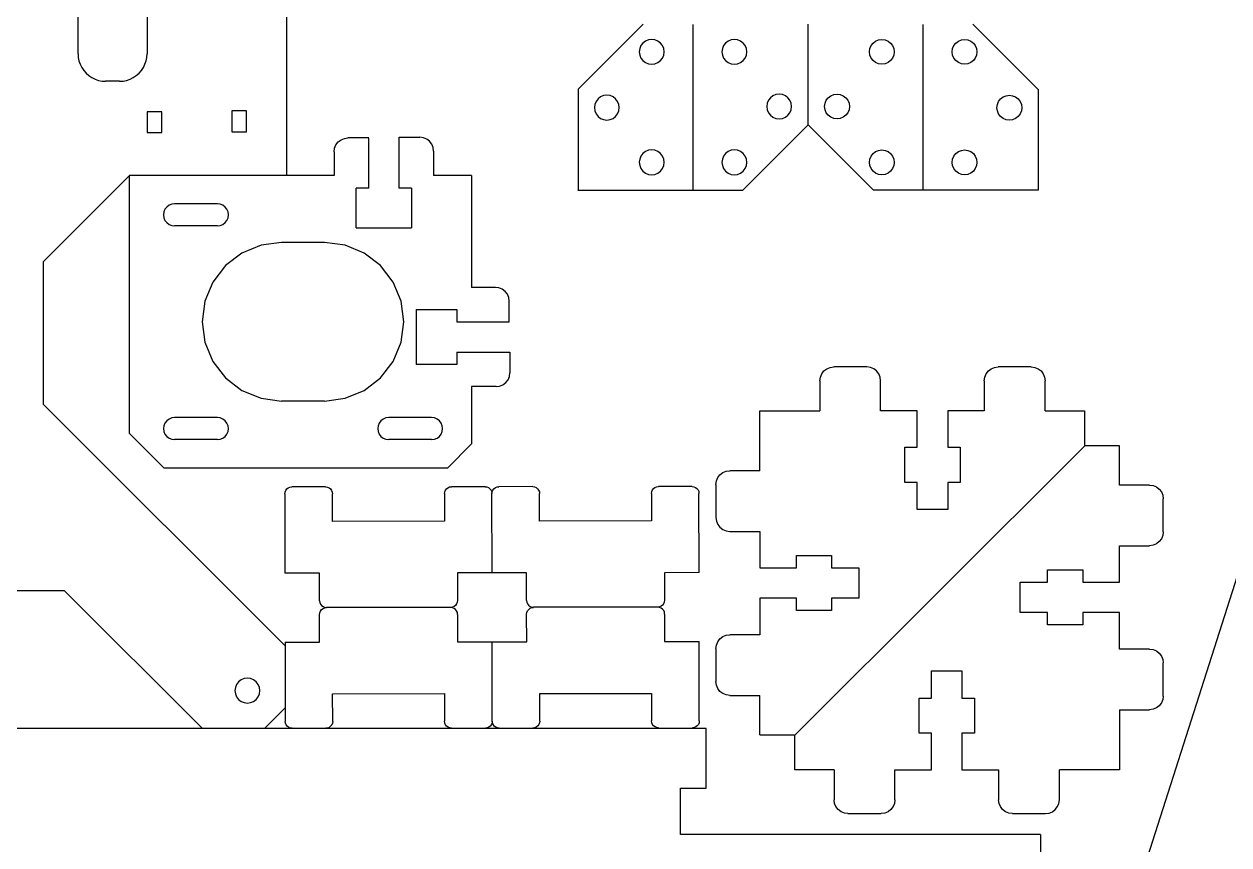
# Model space of a CAD drawing. Extents: x 0 to 941, y 0 to 539.
# Drawn here: x 222.3 to 396.7, y 190.6 to 309.4 of the extents above; entities that cross this region are included whole.
import ezdxf

# ---------------------------------------------------------------- set-up
doc = ezdxf.new("R2010")
doc.units = 0
doc.layers.add('Layer_1', color=7, linetype='CONTINUOUS')

msp = doc.modelspace()

# ---------------------------------------------------------------- linework, layer by layer
at = {"layer": 'Layer_1', "color": 2}
for points in [[(320.998201, 198.783286), (320.998201, 207.433227), (43.90105, 207.433227), (40.070165, 211.223669), (40.070165, 462.431193)], [(317.314834, 198.783286), (320.998201, 198.783286)], [(317.314834, 192.08333), (317.314834, 198.783286)], [(369.401259, 192.08333), (317.314834, 192.08333)], [(369.401259, 192.08333), (369.410573, 191.633355), (369.410601, 140.983723)]]:
    msp.add_lwpolyline(points, dxfattribs=at)
at = {"layer": 'Layer_1', "color": 5}
for points in [[(440.630338, 363.313664), (343.2394, 58.524133)], [(302.487584, 299.954223), (311.904662, 309.390069)], [(369.046788, 299.949228), (359.629738, 309.385102)], [(302.472034, 299.956001), (302.472034, 285.386872)], [(369.062395, 299.950978), (369.062395, 285.38182)], [(326.299209, 285.336862), (335.760963, 294.817497)], [(345.235191, 285.331867), (335.773466, 294.812473)], [(276.563368, 285.633407), (276.563368, 293.016114)], [(276.563368, 293.016114), (279.563333, 293.016114)], [(280.080985, 292.948127), (279.563333, 293.016114)], [(267.163448, 290.920332), (267.231577, 291.43694)], [(267.231577, 291.43694), (267.43139, 291.918326)], [(267.43139, 291.918326), (267.749229, 292.331726)], [(267.749229, 292.331726), (268.163418, 292.648915)], [(268.163418, 292.648915), (268.645792, 292.848333)], [(268.645792, 292.848333), (269.163416, 292.916321)], [(272.163382, 292.916321), (269.163416, 292.916321)], [(272.163382, 285.633407), (272.163382, 292.904185)], [(280.563331, 292.748709), (280.080985, 292.948127)], [(280.977549, 292.431519), (280.563331, 292.748709)], [(281.295359, 292.018148), (280.977549, 292.431519)], [(281.495173, 291.536734), (281.295359, 292.018148)], [(281.563329, 291.020126), (281.495173, 291.536734)], [(267.163448, 290.920332), (267.163448, 287.492772)], [(281.563329, 291.020126), (281.563329, 287.492772)], [(267.163448, 287.492772), (237.563671, 287.492772)], [(287.063276, 248.630602), (283.563325, 245.137594), (242.563633, 245.137594), (237.563671, 250.127622), (237.563671, 287.492772)], [(287.063276, 287.492772), (281.563329, 287.492772)], [(287.063276, 287.492772), (287.063276, 271.285229)], [(272.163382, 285.633407), (270.363397, 285.633407)], [(270.363397, 279.92487), (270.363397, 285.633407)], [(278.363353, 285.633407), (276.563368, 285.633407)], [(278.363353, 285.633407), (278.363353, 279.92487)], [(302.442598, 285.367765), (326.330282, 285.367765)], [(369.091803, 285.362742), (345.204147, 285.362742)], [(270.363397, 279.92487), (278.363353, 279.92487)], [(291.016447, 271.217214), (290.498795, 271.285229), (287.063276, 271.285229)], [(291.498793, 271.017824), (291.016447, 271.217214)], [(291.913011, 270.700634), (291.498793, 271.017824)], [(292.23085, 270.287235), (291.913011, 270.700634)], [(292.430635, 269.80582), (292.23085, 270.287235)], [(292.498791, 269.289241), (292.430635, 269.80582)], [(292.498791, 266.29523), (292.498791, 269.289241)], [(279.022878, 268.091631), (279.022878, 260.10762)], [(279.022878, 268.091631), (284.933994, 268.091631)], [(284.933994, 268.091631), (284.933994, 266.29523)], [(284.933994, 266.29523), (292.482874, 266.29523)], [(284.933994, 261.90405), (292.598783, 261.90405)], [(284.933994, 261.90405), (284.933994, 260.10762)], [(292.598783, 261.90405), (292.598783, 258.910039)], [(284.933994, 260.10762), (279.022878, 260.10762)], [(292.330841, 257.912016), (292.530626, 258.393431)], [(292.530626, 258.393431), (292.598783, 258.910039)], [(337.466799, 257.77631), (337.534956, 258.292889)], [(337.534956, 258.292889), (337.734741, 258.774304)], [(337.734741, 258.774304), (338.052579, 259.187675)], [(338.052579, 259.187675), (338.466797, 259.504893)], [(338.466797, 259.504893), (338.949143, 259.704283)], [(338.949143, 259.704283), (339.466767, 259.772298)], [(344.78437, 259.704283), (344.266746, 259.772298), (339.466767, 259.772298)], [(345.266744, 259.504893), (344.78437, 259.704283)], [(345.680933, 259.187675), (345.266744, 259.504893)], [(345.998772, 258.774304), (345.680933, 259.187675)], [(346.198585, 258.292889), (345.998772, 258.774304)], [(346.266714, 257.77631), (346.198585, 258.292889)], [(361.266599, 257.77631), (361.334756, 258.292889)], [(361.334756, 258.292889), (361.534569, 258.774304)], [(361.534569, 258.774304), (361.852379, 259.187675)], [(361.852379, 259.187675), (362.266597, 259.504893)], [(362.266597, 259.504893), (362.748943, 259.704283)], [(362.748943, 259.704283), (363.266595, 259.772298)], [(368.066546, 259.772298), (363.266595, 259.772298)], [(368.066546, 259.772298), (368.584198, 259.704283)], [(368.584198, 259.704283), (369.066544, 259.504893)], [(369.066544, 259.504893), (369.480761, 259.187675)], [(369.480761, 259.187675), (369.7986, 258.774304)], [(369.7986, 258.774304), (369.998385, 258.292889)], [(369.998385, 258.292889), (370.066542, 257.77631)], [(287.063276, 256.914022), (287.063276, 248.630602)], [(290.598787, 256.914022), (287.063276, 256.914022)], [(290.598787, 256.914022), (291.116439, 256.982038)], [(291.116439, 256.982038), (291.598785, 257.181456)], [(291.598785, 257.181456), (292.013002, 257.498645)], [(292.013002, 257.498645), (292.330841, 257.912016)], [(337.466799, 257.77631), (337.466799, 253.434998)], [(346.266714, 253.434998), (346.266714, 257.77631)], [(361.266599, 257.77631), (361.266599, 253.434998)], [(370.066542, 253.434998), (370.066542, 257.77631)], [(328.766847, 244.752375), (328.766847, 253.434998)], [(328.766847, 253.434998), (337.466799, 253.434998)], [(351.566678, 253.434998), (346.266714, 253.434998)], [(351.566678, 248.145589), (351.566678, 253.434998)], [(361.266599, 253.434998), (355.966663, 253.434998)], [(355.966663, 253.434998), (355.966663, 248.145589)], [(370.066542, 253.434998), (375.763621, 253.434998)], [(375.763621, 253.434998), (375.763621, 248.443701)], [(349.766692, 243.055796), (349.766692, 248.145589)], [(349.766692, 248.145589), (351.566678, 248.145589)], [(355.966663, 248.145589), (357.766648, 248.145589)], [(357.766648, 248.145589), (357.766648, 243.055796)], [(380.829086, 248.358977), (375.825117, 248.358977)], [(380.829086, 242.677364), (380.829086, 248.358977)], [(322.684846, 243.754353), (323.002684, 244.167752)], [(323.002684, 244.167752), (323.416902, 244.484941)], [(323.416902, 244.484941), (323.899276, 244.684359)], [(323.899276, 244.684359), (324.4169, 244.752375)], [(328.766847, 244.752375), (324.4169, 244.752375)], [(260.033177, 241.398136), (260.066903, 241.656454), (260.166527, 241.897302), (260.325193, 242.104199), (260.532062, 242.263034), (260.773164, 242.362912), (261.031934, 242.397231)], [(265.931819, 242.403552), (261.031877, 242.397343)], [(265.931819, 242.403552), (266.190702, 242.369883)], [(283.132953, 241.427205), (283.166707, 241.685579), (283.266275, 241.926371), (283.424997, 242.133268), (283.631922, 242.292103), (283.87294, 242.391981), (284.131738, 242.426271)], [(289.000128, 242.432593), (284.131681, 242.426384)], [(289.000128, 242.432593), (289.25901, 242.398924)], [(289.25901, 242.398924), (289.50031, 242.299497)], [(290.000097, 241.434994), (290.033851, 241.69334), (290.133447, 241.934189), (290.292084, 242.141057), (290.498982, 242.29992), (290.740084, 242.399799), (290.998825, 242.434117)], [(295.898768, 242.440439), (290.998797, 242.43423)], [(295.898768, 242.440439), (296.157678, 242.40677)], [(296.157678, 242.40677), (296.398922, 242.307371), (296.606242, 242.149016), (296.765387, 241.942542), (296.865689, 241.701976), (296.900092, 241.443686)], [(313.099873, 241.464091), (313.133599, 241.722465), (313.233223, 241.963286), (313.391889, 242.170126), (313.598814, 242.329017), (313.83986, 242.428868), (314.098686, 242.463186)], [(318.967048, 242.469479), (314.09863, 242.463271)], [(318.967048, 242.469479), (319.225902, 242.435839)], [(319.225902, 242.435839), (319.467174, 242.336412)], [(322.416904, 242.756358), (322.48506, 243.272994)], [(322.416904, 242.756358), (322.416904, 237.965975)], [(322.48506, 243.272994), (322.684846, 243.754353)], [(351.566678, 243.055796), (349.766692, 243.055796)], [(351.566678, 239.11366), (351.566678, 243.055796)], [(355.966663, 243.055796), (355.966663, 239.11366)], [(357.766648, 243.055796), (355.966663, 243.055796)], [(385.179062, 242.677364), (380.829086, 242.677364)], [(385.179062, 242.677364), (385.696686, 242.609377)], [(385.696686, 242.609377), (386.179032, 242.409959)], [(386.179032, 242.409959), (386.593249, 242.092769)], [(260.033177, 241.398136), (260.047571, 229.921117)], [(266.190702, 242.369883), (266.43203, 242.270485), (266.639322, 242.112101), (266.798496, 241.905628), (266.898769, 241.66509), (266.9332, 241.406856)], [(266.938167, 237.414823), (266.933087, 241.406828)], [(283.132953, 241.427205), (283.138033, 237.435228)], [(289.50031, 242.299497), (289.707602, 242.141142), (289.866719, 241.934725)], [(289.866719, 241.934725), (289.967049, 241.69413)], [(289.966964, 241.694102), (290.001339, 241.435841)], [(296.905031, 237.451709), (296.899951, 241.443658)], [(313.099873, 241.464091), (313.104953, 237.472114)], [(319.467174, 242.336412), (319.674494, 242.178057), (319.833667, 241.971583)], [(319.833667, 241.971583), (319.933969, 241.731017)], [(319.933856, 241.730989), (319.968316, 241.472727)], [(319.982765, 229.995709), (319.968372, 241.472727)], [(386.593249, 242.092769), (386.911088, 241.67937)], [(386.911088, 241.67937), (387.110901, 241.197984)], [(387.110901, 241.197984), (387.17903, 240.681376)], [(387.17903, 235.890992), (387.17903, 240.681376)], [(355.966663, 239.11366), (351.566678, 239.11366)], [(283.138005, 237.435228), (266.938167, 237.414908)], [(313.104869, 237.472114), (296.905031, 237.451794)], [(322.416904, 237.965975), (322.48506, 237.449367)], [(322.48506, 237.449367), (322.684846, 236.967981)], [(322.684846, 236.967981), (323.002684, 236.554553)], [(323.002684, 236.554553), (323.416902, 236.237364)], [(323.416902, 236.237364), (323.899276, 236.037974)], [(323.899276, 236.037974), (324.4169, 235.969958), (328.766847, 235.969958)], [(328.766847, 235.969958), (328.766847, 230.680549)], [(387.17903, 235.890992), (387.110901, 235.374356)], [(380.829086, 233.895004), (385.179062, 233.895004)], [(380.829086, 228.605595), (380.829086, 233.895004)], [(385.696686, 233.962991), (385.179062, 233.895004)], [(386.179032, 234.162409), (385.696686, 233.962991)], [(386.593249, 234.479599), (386.179032, 234.162409)], [(386.911088, 234.89297), (386.593249, 234.479599)], [(387.110901, 235.374356), (386.911088, 234.89297)], [(334.066811, 232.476978), (339.166764, 232.476978)], [(334.066811, 230.680549), (334.066811, 232.476978)], [(339.166764, 232.476978), (339.166764, 230.680549)], [(328.766847, 230.680549), (334.066811, 230.680549)], [(339.166764, 230.680549), (343.116747, 230.680549)], [(343.116747, 230.680549), (343.116747, 226.289341)], [(370.429169, 228.605595), (370.429169, 230.401968), (375.529122, 230.401968)], [(375.529122, 230.401968), (375.529122, 228.605595)], [(265.052612, 225.935434), (265.047532, 229.927411), (260.047571, 229.921202)], [(290.015789, 229.958851), (285.015912, 229.952642), (285.020992, 225.960608)], [(295.019532, 225.972292), (295.014452, 229.964269), (290.014547, 229.95806)], [(319.982765, 229.995709), (314.982804, 229.9895), (314.987884, 225.997548)], [(366.479187, 228.605595), (370.429169, 228.605595)], [(366.479187, 224.214387), (366.479187, 228.605595)], [(375.529122, 228.605595), (380.829086, 228.605595)], [(265.052612, 225.935434), (265.087015, 225.677144)], [(265.087015, 225.677144), (265.187317, 225.436606)], [(265.187204, 225.436578), (265.346378, 225.230133)], [(265.346378, 225.230133), (265.55367, 225.071749)], [(265.55367, 225.071749), (265.794998, 224.972323)], [(265.794998, 224.972323), (266.053852, 224.938682)], [(284.521966, 225.095654), (284.280864, 224.995775)], [(284.728864, 225.254517), (284.521966, 225.095654)], [(284.987097, 225.702234), (284.887529, 225.461385), (284.728864, 225.254517)], [(285.020935, 225.960524), (284.987097, 225.702234)], [(295.019532, 225.972292), (295.053879, 225.714059)], [(295.053879, 225.714059), (295.154181, 225.473465)], [(295.154124, 225.473436), (295.313326, 225.266963)], [(295.313326, 225.266963), (295.52059, 225.108664)], [(295.52059, 225.108664), (295.761918, 225.009265)], [(295.761918, 225.009265), (296.0208, 224.975568)], [(295.768945, 224.935267), (296.027687, 224.969613)], [(314.254868, 224.95855), (313.996014, 224.992247)], [(314.488915, 225.132512), (314.247812, 225.032633)], [(314.496168, 224.859123), (314.254868, 224.95855)], [(314.695812, 225.291375), (314.488915, 225.132512)], [(314.954073, 225.73912), (314.854421, 225.498244), (314.695812, 225.291375)], [(314.987827, 225.997467), (314.954073, 225.73912)], [(328.766847, 226.289341), (328.766847, 220.999932)], [(334.066811, 226.289341), (328.766847, 226.289341)], [(334.066811, 224.49294), (334.066811, 226.289341)], [(343.116747, 226.289341), (339.166764, 226.289341)], [(339.166764, 226.289341), (339.166764, 224.49294)], [(260.067129, 219.935164), (265.06709, 219.941373), (265.06201, 223.933378)], [(265.062067, 223.933463), (265.095792, 224.191809)], [(265.095792, 224.191809), (265.195417, 224.432629), (265.354054, 224.639498)], [(265.354054, 224.639498), (265.560951, 224.798389)], [(265.560951, 224.798389), (265.802054, 224.898267)], [(265.802025, 224.89838), (266.060767, 224.932727)], [(284.28792, 224.921635), (284.029065, 224.955361)], [(284.529304, 224.822265), (284.28792, 224.921635)], [(284.736596, 224.663938), (284.529304, 224.822265)], [(284.895742, 224.457436), (284.736596, 224.663938)], [(284.99593, 224.216842), (284.895657, 224.457408)], [(285.030362, 223.958609), (284.99593, 224.216842)], [(285.030362, 223.958609), (285.035442, 219.966603), (290.035375, 219.972812)], [(290.034049, 219.97205), (295.03401, 219.978259), (295.02893, 223.970264)], [(295.028959, 223.970349), (295.062741, 224.228639)], [(295.062741, 224.228639), (295.162309, 224.469487), (295.321002, 224.676413)], [(295.321002, 224.676413), (295.527871, 224.835275)], [(295.527871, 224.835275), (295.769002, 224.935154)], [(314.703488, 224.700797), (314.496168, 224.859123)], [(314.862662, 224.494323), (314.703488, 224.700797)], [(314.962879, 224.253757), (314.862577, 224.494295)], [(314.997282, 223.995495), (314.962879, 224.253757)], [(314.997282, 223.995495), (315.002362, 220.00349), (320.002295, 220.009699)], [(339.166764, 224.49294), (334.066811, 224.49294)], [(370.429169, 224.214387), (366.479187, 224.214387)], [(370.429169, 222.417957), (370.429169, 224.214387)], [(380.829086, 224.214387), (375.529122, 224.214387)], [(375.529122, 224.214387), (375.529122, 222.417957)], [(380.829086, 218.924978), (380.829086, 224.214387)], [(375.529122, 222.417957), (370.429169, 222.417957)], [(260.067129, 219.935164), (260.081522, 208.458146)], [(320.016688, 208.532793), (320.002295, 220.009812)], [(322.48506, 219.520551), (322.684846, 220.001938)], [(322.684846, 220.001938), (323.002684, 220.415337)], [(323.002684, 220.415337), (323.416902, 220.732526)], [(323.416902, 220.732526), (323.899276, 220.931945)], [(323.899276, 220.931945), (324.4169, 220.999932)], [(328.766847, 220.999932), (324.4169, 220.999932)], [(322.416904, 219.003943), (322.48506, 219.520551)], [(322.416904, 219.003943), (322.416904, 214.21356)], [(385.179062, 218.924978), (380.829086, 218.924978)], [(385.179062, 218.924978), (385.696686, 218.856962)], [(385.696686, 218.856962), (386.179032, 218.657544)], [(386.179032, 218.657544), (386.593249, 218.340354)], [(386.593249, 218.340354), (386.911088, 217.926955)], [(386.911088, 217.926983), (387.110901, 217.445569)], [(387.110901, 217.445569), (387.17903, 216.928961)], [(387.17903, 212.138549), (387.17903, 216.928961)], [(353.629299, 211.83914), (353.629299, 215.781248)], [(353.629299, 215.781248), (358.029256, 215.781248)], [(358.029256, 215.781248), (358.029256, 211.83914)], [(322.48506, 213.696924), (322.416904, 214.21356)], [(322.684846, 213.215537), (322.48506, 213.696924)], [(323.002684, 212.802167), (322.684846, 213.215537)], [(323.416902, 212.484977), (323.002684, 212.802167)], [(266.949964, 208.46681), (266.944884, 212.458787)], [(266.944912, 212.458787), (283.144778, 212.479107)], [(283.144778, 212.479191), (283.149858, 208.487215)], [(296.916912, 208.503668), (296.911832, 212.495701)], [(296.911889, 212.495701), (313.111727, 212.516021)], [(313.111727, 212.516106), (313.116807, 208.524073)], [(323.899276, 212.285559), (323.416902, 212.484977)], [(324.4169, 212.217543), (323.899276, 212.285559)], [(324.4169, 212.217543), (328.766847, 212.217543)], [(328.766847, 206.535958), (328.766847, 212.217543)], [(351.829314, 206.749347), (351.829314, 211.83914)], [(351.829314, 211.83914), (353.629299, 211.83914)], [(358.029256, 211.83914), (359.829241, 211.83914)], [(359.829241, 211.83914), (359.829241, 206.749347)], [(386.911088, 211.140555), (386.593249, 210.727184)], [(387.110901, 211.621941), (386.911088, 211.140555)], [(387.17903, 212.138549), (387.110901, 211.621941)], [(380.829086, 210.142561), (385.179062, 210.142561)], [(380.829086, 210.142561), (380.829086, 201.459938)], [(385.696686, 210.210548), (385.179062, 210.142561)], [(386.179032, 210.409966), (385.696686, 210.210548)], [(386.593249, 210.727184), (386.179032, 210.409966)], [(260.115981, 208.199912), (260.081578, 208.458146)], [(260.21617, 207.959318), (260.115897, 208.199884)], [(260.582664, 207.594461), (260.375372, 207.752844), (260.21617, 207.959318)], [(260.823936, 207.495091), (260.582664, 207.594461)], [(266.949964, 208.46681), (266.916239, 208.208464), (266.816642, 207.967615), (266.657977, 207.760746), (266.451052, 207.601855), (266.210006, 207.502005), (265.951208, 207.467687)], [(284.151098, 207.49049), (283.892244, 207.524188), (283.650916, 207.62353), (283.443624, 207.781857), (283.284478, 207.988359), (283.184177, 208.228925), (283.149717, 208.487186)], [(290.049768, 208.495879), (290.016043, 208.237533), (289.916447, 207.996712), (289.757725, 207.789815), (289.550884, 207.630952), (289.309782, 207.531074), (289.05104, 207.496699)], [(290.082901, 208.236771), (290.048527, 208.495032)], [(290.183147, 207.996204), (290.082845, 208.236742)], [(290.549556, 207.631404), (290.342264, 207.789731), (290.183147, 207.996204)], [(290.790884, 207.531977), (290.549556, 207.631404)], [(291.049738, 207.498336), (290.790884, 207.532062)], [(296.916912, 208.503668), (296.883187, 208.245322), (296.783534, 208.004558), (296.624897, 207.797633), (296.417972, 207.63877), (296.176869, 207.538891), (295.918156, 207.504545)], [(314.118018, 207.527433), (313.859192, 207.561131), (313.617864, 207.660416), (313.410572, 207.818771), (313.25137, 208.025273), (313.151097, 208.265811), (313.116666, 208.524073)], [(320.016688, 208.532793), (319.982935, 208.274447), (319.883338, 208.033627), (319.724701, 207.826702), (319.517804, 207.667867), (319.276702, 207.567989), (319.017932, 207.533642)], [(261.082846, 207.461478), (260.823936, 207.495147)], [(328.766847, 206.535958), (333.770817, 206.535958)], [(333.832341, 201.459938), (333.832341, 206.451235)], [(353.629299, 206.749347), (351.829314, 206.749347)], [(353.629299, 201.459938), (353.629299, 206.749347)], [(359.829241, 206.749347), (358.029256, 206.749347)], [(358.029256, 206.749347), (358.029256, 201.459938)], [(339.52942, 201.459938), (333.832341, 201.459938)], [(339.52942, 201.459938), (339.52942, 197.118626)], [(348.329335, 197.118626), (348.329335, 201.459938)], [(348.329335, 201.459938), (353.629299, 201.459938)], [(358.029256, 201.459938), (363.32922, 201.459938)], [(363.32922, 201.459938), (363.32922, 197.118626)], [(372.061006, 196.602047), (372.129163, 197.118626), (372.129163, 201.459938)], [(380.829086, 201.459938), (372.129163, 201.459938)], [(339.597577, 196.602047), (339.52942, 197.118626)], [(348.329335, 197.118626), (348.261178, 196.602047)], [(363.397377, 196.602047), (363.32922, 197.118626)], [(339.797362, 196.120632), (339.597577, 196.602047)], [(340.1152, 195.707261), (339.797362, 196.120632)], [(340.529418, 195.390043), (340.1152, 195.707261)], [(341.011764, 195.190653), (340.529418, 195.390043)], [(347.329365, 195.390043), (346.846991, 195.190653)], [(347.743554, 195.707261), (347.329365, 195.390043)], [(348.061393, 196.120632), (347.743554, 195.707261)], [(348.261178, 196.602047), (348.061393, 196.120632)], [(363.597162, 196.120632), (363.397377, 196.602047)], [(363.915, 195.707261), (363.597162, 196.120632)], [(364.329218, 195.390043), (363.915, 195.707261)], [(364.811564, 195.190653), (364.329218, 195.390043)], [(370.646791, 195.190653), (371.129165, 195.390043)], [(371.129165, 195.390043), (371.543382, 195.707261)], [(371.543382, 195.707261), (371.861221, 196.120632)], [(371.861221, 196.120632), (372.061006, 196.602047)], [(341.529388, 195.122638), (341.011764, 195.190653)], [(341.529388, 195.122638), (346.329367, 195.122638)], [(346.846991, 195.190653), (346.329367, 195.122638)], [(365.329216, 195.122638), (364.811564, 195.190653)], [(365.329216, 195.122638), (370.129167, 195.122638)], [(370.129167, 195.122638), (370.646791, 195.190653)]]:
    msp.add_lwpolyline(points, dxfattribs=at)
at = {"layer": 'Layer_1', "color": 7}
for points in [[(230.090585, 305.102704), (230.090585, 328.056712)], [(240.090508, 328.056712), (240.090508, 305.102704)], [(319.114057, 285.439591), (319.114057, 309.3437)], [(335.771236, 294.779453), (335.771236, 309.378696)], [(352.420372, 285.434483), (352.420372, 309.316748)], [(312.226339, 306.942525), (311.854257, 306.656465)], [(312.659578, 307.122357), (312.226339, 306.942525)], [(313.124511, 307.183656), (312.659578, 307.122357)], [(313.589472, 307.122357), (313.124511, 307.183656)], [(314.022712, 306.942525), (313.589472, 307.122357)], [(314.394794, 306.656465), (314.022712, 306.942525)], [(324.628256, 307.120325), (324.194988, 306.940521), (323.822963, 306.654489)], [(325.093189, 307.181652), (324.628256, 307.120325)], [(325.55815, 307.120325), (325.093189, 307.181652)], [(325.991418, 306.940521), (325.55815, 307.120325)], [(326.363471, 306.654489), (325.991418, 306.940521)], [(345.170929, 306.649466), (345.543011, 306.935526)], [(345.543011, 306.935526), (345.976279, 307.11533)], [(345.976279, 307.11533), (346.441183, 307.176657)], [(346.441183, 307.176657), (346.906144, 307.11533)], [(346.906144, 307.11533), (347.339384, 306.935526), (347.711437, 306.649466)], [(357.139635, 306.651469), (357.511689, 306.93753)], [(357.511689, 306.93753), (357.944928, 307.117362)], [(357.944928, 307.117362), (358.409889, 307.178661)], [(358.409889, 307.178661), (358.874822, 307.117362)], [(358.874822, 307.117362), (359.30809, 306.93753)], [(359.30809, 306.93753), (359.680115, 306.651469)], [(311.389324, 305.849535), (311.32811, 305.383671)], [(311.328139, 305.383671), (311.389324, 304.917863)], [(311.56879, 306.283649), (311.389324, 305.849535)], [(311.854257, 306.656465), (311.56879, 306.283649)], [(314.680261, 306.283649), (314.394794, 306.656465)], [(314.859726, 305.849535), (314.680261, 306.283649)], [(314.920912, 305.383671), (314.859726, 305.849535)], [(314.859726, 304.917863), (314.920912, 305.383671)], [(323.358002, 305.847559), (323.296816, 305.381695)], [(323.296816, 305.381695), (323.358002, 304.915803)], [(323.537467, 306.281674), (323.358002, 305.847559)], [(323.822963, 306.654489), (323.537467, 306.281674)], [(326.648939, 306.281674), (326.363471, 306.654489)], [(326.828404, 305.847559), (326.648939, 306.281674)], [(326.889618, 305.381695), (326.828404, 305.847559)], [(326.828404, 304.915803), (326.889618, 305.381695)], [(344.644811, 305.376672), (344.705996, 305.842536)], [(344.705996, 304.910779), (344.644811, 305.376672)], [(344.705996, 305.842536), (344.885462, 306.276678)], [(344.885462, 306.276678), (345.170929, 306.649466)], [(347.711437, 306.649466), (347.996933, 306.276678)], [(347.996933, 306.276678), (348.176398, 305.842536)], [(348.176398, 305.842536), (348.237584, 305.376672)], [(348.237584, 305.376672), (348.176398, 304.910779)], [(356.61346, 305.378675), (356.674702, 305.84454)], [(356.674702, 304.912839), (356.61346, 305.378675)], [(356.674702, 305.84454), (356.854167, 306.278654)], [(356.854167, 306.278654), (357.139635, 306.651469)], [(359.680115, 306.651469), (359.965639, 306.278654)], [(359.965639, 306.278654), (360.145076, 305.84454)], [(360.145076, 305.84454), (360.20629, 305.378675)], [(360.20629, 305.378675), (360.145076, 304.912839)], [(230.090585, 305.102704), (230.12479, 304.581638), (230.22687, 304.069489), (230.395074, 303.575036), (230.626468, 303.106716), (230.917186, 302.672517), (231.262174, 302.279946), (231.655564, 301.935635), (232.090553, 301.645539), (232.559832, 301.414568), (233.055273, 301.24673), (233.568466, 301.144848), (234.090549, 301.110671)], [(236.090573, 301.110699), (236.612628, 301.144848), (237.12582, 301.24673), (237.62129, 301.414568), (238.090512, 301.645539), (238.525586, 301.935635), (238.918976, 302.279946), (239.263936, 302.672517), (239.554653, 303.106716), (239.786047, 303.575036), (239.954195, 304.069489), (240.056275, 304.581638), (240.090508, 305.102704)], [(311.389324, 304.917863), (311.56879, 304.483721)], [(311.56879, 304.483721), (311.854257, 304.110905)], [(311.854257, 304.110905), (312.226339, 303.824873)], [(312.226339, 303.824873), (312.659578, 303.645013)], [(312.659578, 303.645013), (313.124511, 303.583714)], [(313.124511, 303.583714), (313.589472, 303.645013)], [(313.589472, 303.645013), (314.022712, 303.824873)], [(314.022712, 303.824873), (314.394794, 304.110905)], [(314.394794, 304.110905), (314.680261, 304.483721)], [(314.680261, 304.483721), (314.859726, 304.917863)], [(323.358002, 304.915803), (323.537467, 304.48166)], [(323.537467, 304.48166), (323.822963, 304.108901)], [(323.822963, 304.108901), (324.194988, 303.822841)], [(324.194988, 303.822841), (324.628256, 303.643009)], [(324.628256, 303.643009), (325.093189, 303.58171)], [(325.093189, 303.58171), (325.55815, 303.643009)], [(325.55815, 303.643009), (325.991418, 303.822841)], [(325.991418, 303.822841), (326.363471, 304.108901)], [(326.363471, 304.108901), (326.648939, 304.48166)], [(326.648939, 304.48166), (326.828404, 304.915803)], [(344.885462, 304.476637), (344.705996, 304.910779)], [(345.170929, 304.103906), (344.885462, 304.476637)], [(345.543011, 303.817845), (345.170929, 304.103906)], [(345.976279, 303.638042), (345.543011, 303.817845)], [(346.441183, 303.576715), (345.976279, 303.638042)], [(346.906144, 303.638042), (346.441183, 303.576715)], [(347.339384, 303.817845), (346.906144, 303.638042)], [(347.711437, 304.103906), (347.339384, 303.817845)], [(347.996933, 304.476637), (347.711437, 304.103906)], [(348.176398, 304.910779), (347.996933, 304.476637)], [(356.854167, 304.478697), (356.674702, 304.912839)], [(357.139635, 304.105881), (356.854167, 304.478697)], [(357.511689, 303.819849), (357.139635, 304.105881)], [(357.944928, 303.640017), (357.511689, 303.819849)], [(358.409889, 303.57869), (357.944928, 303.640017)], [(358.874822, 303.640017), (358.409889, 303.57869)], [(359.30809, 303.819849), (358.874822, 303.640017)], [(359.680115, 304.105881), (359.30809, 303.819849)], [(359.965639, 304.478697), (359.680115, 304.105881)], [(360.145076, 304.912839), (359.965639, 304.478697)], [(236.090573, 301.110699), (234.090549, 301.110699)], [(305.081799, 298.198999), (304.902334, 297.764828)], [(305.367267, 298.571758), (305.081799, 298.198999)], [(305.739348, 298.85779), (305.367267, 298.571758)], [(306.172588, 299.03765), (305.739348, 298.85779)], [(306.637521, 299.098949), (306.172588, 299.03765)], [(307.102454, 299.03765), (306.637521, 299.098949)], [(307.535721, 298.85779), (307.102454, 299.03765)], [(307.907775, 298.571758), (307.535721, 298.85779)], [(308.193242, 298.198999), (307.907775, 298.571758)], [(308.372708, 297.764828), (308.193242, 298.198999)], [(330.024486, 298.367626), (329.845021, 297.93354)], [(330.309982, 298.740414), (330.024486, 298.367626)], [(330.682007, 299.026474), (330.309982, 298.740414)], [(331.115275, 299.206306), (330.682007, 299.026474)], [(331.580208, 299.267605), (331.115275, 299.206306)], [(332.478436, 299.026474), (332.045169, 299.206306), (331.580208, 299.267605)], [(333.13593, 298.367626), (332.850462, 298.740414), (332.478436, 299.026474)], [(333.315395, 297.93354), (333.13593, 298.367626)], [(338.219006, 297.928489), (338.398443, 298.362603)], [(338.398443, 298.362603), (338.683967, 298.73539), (339.055992, 299.021451)], [(339.055992, 299.021451), (339.48926, 299.201283), (339.954193, 299.262581)], [(339.954193, 299.262581), (340.419154, 299.201283)], [(340.419154, 299.201283), (340.852393, 299.021451)], [(340.852393, 299.021451), (341.224447, 298.73539)], [(341.224447, 298.73539), (341.509914, 298.362603)], [(341.509914, 298.362603), (341.68938, 297.928489)], [(363.341186, 298.193975), (363.626654, 298.566762)], [(363.626654, 298.566762), (363.998679, 298.852823)], [(363.998679, 298.852823), (364.431947, 299.032655)], [(364.431947, 299.032655), (364.896908, 299.093982)], [(364.896908, 299.093982), (365.361841, 299.032655)], [(365.361841, 299.032655), (365.79508, 298.852823)], [(365.79508, 298.852823), (366.167106, 298.566762)], [(366.167106, 298.566762), (366.45263, 298.193975)], [(242.21155, 296.714273), (240.076905, 296.714273)], [(240.076905, 296.714273), (240.076905, 293.688774)], [(242.21155, 293.688774), (242.21155, 296.714273)], [(254.482261, 296.825962), (252.347617, 296.825962)], [(252.347617, 296.825962), (252.347617, 293.800464)], [(254.482261, 293.800464), (254.482261, 296.825962)], [(304.902334, 297.764828), (304.84112, 297.29902)], [(304.841148, 297.29902), (304.902334, 296.833156)], [(304.902334, 296.833156), (305.081799, 296.399042)], [(308.193242, 296.399042), (308.372708, 296.833156)], [(308.433893, 297.29902), (308.372708, 297.764828)], [(308.372708, 296.833156), (308.433893, 297.29902)], [(329.845021, 297.93354), (329.783807, 297.467648)], [(329.783807, 297.467648), (329.845021, 297.001755)], [(329.845021, 297.001755), (330.024486, 296.567641)], [(330.024486, 296.567641), (330.309982, 296.194826)], [(332.850462, 296.194826), (333.13593, 296.567641)], [(333.13593, 296.567641), (333.315395, 297.001755)], [(333.376637, 297.467648), (333.315395, 297.93354)], [(333.315395, 297.001755), (333.376637, 297.467648)], [(338.157792, 297.462653), (338.219006, 297.928489)], [(338.219006, 296.99676), (338.157792, 297.462653)], [(338.398443, 296.562646), (338.219006, 296.99676)], [(338.683967, 296.189859), (338.398443, 296.562646)], [(341.509914, 296.562646), (341.224447, 296.189859)], [(341.68938, 296.99676), (341.509914, 296.562646)], [(341.68938, 297.928489), (341.750594, 297.462653)], [(341.750594, 297.462653), (341.68938, 296.99676)], [(363.100479, 297.293997), (363.161721, 297.759861)], [(363.161721, 296.828104), (363.100479, 297.293997)], [(363.161721, 297.759861), (363.341186, 298.193975)], [(363.341186, 296.39399), (363.161721, 296.828104)], [(366.45263, 298.193975), (366.632067, 297.759861)], [(366.632067, 296.828104), (366.45263, 296.39399)], [(366.632067, 297.759861), (366.693281, 297.293997)], [(366.693281, 297.293997), (366.632067, 296.828104)], [(305.081799, 296.399042), (305.367267, 296.026198), (305.739348, 295.740166)], [(305.739348, 295.740166), (306.172588, 295.560362), (306.637521, 295.499007)], [(306.637521, 295.499007), (307.102454, 295.560362)], [(307.102454, 295.560362), (307.535721, 295.740166)], [(307.535721, 295.740166), (307.907775, 296.026198)], [(307.907775, 296.026198), (308.193242, 296.399042)], [(330.309982, 296.194826), (330.682007, 295.908765)], [(330.682007, 295.908765), (331.115275, 295.728961)], [(331.115275, 295.728961), (331.580208, 295.667635)], [(331.580208, 295.667635), (332.045169, 295.728961)], [(332.045169, 295.728961), (332.478408, 295.908765)], [(332.478436, 295.908765), (332.850462, 296.194826)], [(339.055992, 295.903798), (338.683967, 296.189859)], [(339.48926, 295.723938), (339.055992, 295.903798)], [(339.954193, 295.662639), (339.48926, 295.723938)], [(340.419154, 295.723938), (339.954193, 295.662639)], [(340.852393, 295.903798), (340.419154, 295.723938)], [(341.224447, 296.189859), (340.852393, 295.903798)], [(363.626654, 296.021146), (363.341186, 296.39399)], [(363.998679, 295.735142), (363.626654, 296.021146)], [(364.431947, 295.55531), (363.998679, 295.735142)], [(364.896908, 295.493955), (364.431947, 295.55531)], [(365.79508, 295.735142), (365.361841, 295.55531), (364.896908, 295.493955)], [(366.45263, 296.39399), (366.167106, 296.021146), (365.79508, 295.735142)], [(240.076905, 293.688774), (242.21155, 293.688774)], [(252.347617, 293.800464), (254.482261, 293.800464)], [(311.389324, 289.850809), (311.32811, 289.384945)], [(311.56879, 290.284951), (311.389324, 289.850809)], [(311.854257, 290.65771), (311.56879, 290.284951)], [(312.226339, 290.943743), (311.854257, 290.65771)], [(312.659578, 291.123575), (312.226339, 290.943743)], [(313.124511, 291.184901), (312.659578, 291.123575)], [(313.589472, 291.123575), (313.124511, 291.184901)], [(314.022712, 290.943743), (313.589472, 291.123575)], [(314.394794, 290.65771), (314.022712, 290.943743)], [(314.680261, 290.284951), (314.394794, 290.65771)], [(314.859726, 289.850809), (314.680261, 290.284951)], [(314.920912, 289.384945), (314.859726, 289.850809)], [(323.358002, 289.848805), (323.296816, 289.382941)], [(323.537467, 290.282947), (323.358002, 289.848805)], [(323.822963, 290.655707), (323.537467, 290.282947)], [(324.194988, 290.941767), (323.822963, 290.655707)], [(324.628256, 291.121599), (324.194988, 290.941767)], [(325.093189, 291.182898), (324.628256, 291.121599)], [(325.55815, 291.121599), (325.093189, 291.182898)], [(325.991418, 290.941767), (325.55815, 291.121599)], [(326.363471, 290.655707), (325.991418, 290.941767)], [(326.648939, 290.282947), (326.363471, 290.655707)], [(326.828404, 289.848805), (326.648939, 290.282947)], [(326.889618, 289.382941), (326.828404, 289.848805)], [(344.644811, 289.377917), (344.705996, 289.84381)], [(344.705996, 289.84381), (344.885462, 290.277924)], [(344.885462, 290.277924), (345.170929, 290.650683)], [(345.170929, 290.650683), (345.543011, 290.936715)], [(345.543011, 290.936715), (345.976279, 291.116575)], [(345.976279, 291.116575), (346.441183, 291.177902)], [(346.441183, 291.177902), (346.906144, 291.116575)], [(346.906144, 291.116575), (347.339384, 290.936715)], [(347.339384, 290.936715), (347.711437, 290.650683)], [(347.711437, 290.650683), (347.996933, 290.277924)], [(347.996933, 290.277924), (348.176398, 289.84381)], [(348.176398, 289.84381), (348.237584, 289.377917)], [(356.61346, 289.379893), (356.674702, 289.845785)], [(356.674702, 289.845785), (356.854167, 290.279899)], [(356.854167, 290.279899), (357.139635, 290.652715)], [(357.139635, 290.652715), (357.511689, 290.938747)], [(357.511689, 290.938747), (357.944928, 291.118579)], [(357.944928, 291.118579), (358.409889, 291.179906)], [(358.409889, 291.179906), (358.874822, 291.118579)], [(358.874822, 291.118579), (359.30809, 290.938747)], [(359.30809, 290.938747), (359.680115, 290.652715)], [(359.680115, 290.652715), (359.965639, 290.279899)], [(359.965639, 290.279899), (360.145076, 289.845785)], [(360.145076, 289.845785), (360.20629, 289.379893)], [(311.328139, 289.384945), (311.389324, 288.91908)], [(311.389324, 288.91908), (311.56879, 288.484966)], [(311.56879, 288.484966), (311.854257, 288.112179)], [(311.854257, 288.112179), (312.226339, 287.826118)], [(312.226339, 287.826118), (312.659578, 287.646286)], [(313.589472, 287.646286), (314.022712, 287.826118), (314.394794, 288.112179)], [(314.394794, 288.112179), (314.680261, 288.484966)], [(314.680261, 288.484966), (314.859726, 288.91908)], [(314.859726, 288.91908), (314.920912, 289.384945)], [(323.296816, 289.382941), (323.358002, 288.917048)], [(323.358002, 288.917048), (323.537467, 288.482934)], [(323.537467, 288.482934), (323.822963, 288.110147)], [(323.822963, 288.110147), (324.194988, 287.824115)], [(324.194988, 287.824115), (324.628256, 287.644311)], [(325.55815, 287.644311), (325.991418, 287.824115)], [(325.991418, 287.824115), (326.363471, 288.110147)], [(326.363471, 288.110147), (326.648939, 288.482934)], [(326.648939, 288.482934), (326.828404, 288.917048)], [(326.828404, 288.917048), (326.889618, 289.382941)], [(344.705996, 288.912053), (344.644811, 289.377917)], [(344.885462, 288.477939), (344.705996, 288.912053)], [(345.170929, 288.105123), (344.885462, 288.477939)], [(345.543011, 287.819091), (345.170929, 288.105123)], [(345.976279, 287.639259), (345.543011, 287.819091)], [(347.339384, 287.819091), (346.906144, 287.639259)], [(347.711437, 288.105123), (347.339384, 287.819091)], [(347.996933, 288.477939), (347.711437, 288.105123)], [(348.176398, 288.912053), (347.996933, 288.477939)], [(348.237584, 289.377917), (348.176398, 288.912053)], [(356.674702, 288.914029), (356.61346, 289.379893)], [(356.854167, 288.479914), (356.674702, 288.914029)], [(357.139635, 288.107155), (356.854167, 288.479914)], [(357.944928, 287.641263), (357.511689, 287.821095), (357.139635, 288.107155)], [(359.30809, 287.821095), (358.874822, 287.641263)], [(359.680115, 288.107155), (359.30809, 287.821095)], [(359.965639, 288.479914), (359.680115, 288.107155)], [(360.145076, 288.914029), (359.965639, 288.479914)], [(360.20629, 289.379893), (360.145076, 288.914029)], [(312.659578, 287.646286), (313.124511, 287.584959)], [(313.124511, 287.584959), (313.589472, 287.646286)], [(324.628256, 287.644311), (325.093189, 287.582927)], [(325.093189, 287.582927), (325.55815, 287.644311)], [(346.441183, 287.577932), (345.976279, 287.639259)], [(346.906144, 287.639259), (346.441183, 287.577932)], [(358.409889, 287.579964), (357.944928, 287.641263)], [(358.874822, 287.641263), (358.409889, 287.579964)], [(242.67799, 282.582613), (242.518139, 282.197492)], [(243.263629, 283.167095), (242.932244, 282.913321), (242.67799, 282.582613)], [(243.649511, 283.326607), (243.263629, 283.167095)], [(244.063616, 283.380991), (243.649511, 283.326607)], [(250.263558, 283.380991), (244.063616, 283.380991)], [(251.649213, 282.582613), (251.394931, 282.913321), (251.063574, 283.167095), (250.677663, 283.326607), (250.263558, 283.380991)], [(251.809036, 282.197492), (251.649213, 282.582613)], [(242.518139, 282.197492), (242.463614, 281.784206)], [(242.463614, 281.784206), (242.518139, 281.37092)], [(242.518139, 281.37092), (242.67799, 280.9858)], [(242.67799, 280.9858), (242.932244, 280.65512)], [(251.394931, 280.65512), (251.649213, 280.9858)], [(251.649213, 280.9858), (251.809036, 281.37092)], [(251.863561, 281.784206), (251.809036, 282.197492)], [(251.809036, 281.37092), (251.863561, 281.784206)], [(242.932244, 280.65512), (243.263629, 280.401346)], [(243.263629, 280.401346), (243.649511, 280.241805)], [(243.649511, 280.241805), (244.063616, 280.187393)], [(250.263558, 280.187393), (244.063616, 280.187393)], [(250.263558, 280.187393), (250.677663, 280.241805)], [(250.677663, 280.241805), (251.063574, 280.401346)], [(251.063574, 280.401346), (251.394931, 280.65512)], [(256.587086, 277.401126), (253.813547, 276.254598)], [(259.563486, 277.792201), (256.587086, 277.401126)], [(265.763457, 277.792201), (259.563486, 277.792201)], [(275.722656, 272.053692), (273.895098, 274.430652), (271.513396, 276.254598), (268.739829, 277.401126), (265.763457, 277.792201)], [(253.813547, 276.254598), (251.431817, 274.430652)], [(251.431817, 274.430652), (249.604287, 272.053692)], [(249.604287, 272.053692), (248.455417, 269.285656)], [(276.871498, 269.285656), (275.722656, 272.053692)], [(248.455417, 269.285656), (248.06358, 266.315183), (248.455417, 263.344709)], [(268.739829, 255.22924), (271.513396, 256.375824), (273.895098, 258.199742), (275.722656, 260.576674), (276.871498, 263.344709), (277.263363, 266.315183), (276.871498, 269.285656)], [(248.455417, 263.344709), (249.604287, 260.576674)], [(249.604287, 260.576674), (251.431817, 258.199742)], [(251.431817, 258.199742), (253.813547, 256.375824)], [(253.813547, 256.375824), (256.587086, 255.22924)], [(256.587086, 255.22924), (259.563486, 254.838193)], [(265.763457, 254.838193), (259.563486, 254.838193)], [(265.763457, 254.838193), (268.739829, 255.22924)], [(242.518139, 251.259474), (242.463614, 250.846188), (242.518139, 250.432902)], [(242.67799, 251.644566), (242.518139, 251.259474)], [(242.932244, 251.975302), (242.67799, 251.644566)], [(243.263629, 252.229048), (242.932244, 251.975302)], [(244.063616, 252.442973), (243.649511, 252.38856), (243.263629, 252.229048)], [(250.263558, 252.442973), (244.063616, 252.442973)], [(250.677663, 252.38856), (250.263558, 252.442973)], [(251.394931, 251.975302), (251.063574, 252.229048), (250.677663, 252.38856)], [(251.649213, 251.644566), (251.394931, 251.975302)], [(251.809036, 251.259474), (251.649213, 251.644566)], [(251.809036, 250.432902), (251.863561, 250.846188), (251.809036, 251.259474)], [(273.517908, 251.259474), (273.463382, 250.846188)], [(273.67773, 251.644566), (273.517908, 251.259474)], [(273.932012, 251.975302), (273.67773, 251.644566)], [(274.263369, 252.229048), (273.932012, 251.975302)], [(274.64928, 252.38856), (274.263369, 252.229048)], [(275.063356, 252.442973), (274.64928, 252.38856)], [(281.263327, 252.442973), (275.063356, 252.442973)], [(282.063314, 252.229048), (281.677432, 252.38856), (281.263327, 252.442973)], [(282.3947, 251.975302), (282.063314, 252.229048)], [(282.648954, 251.644566), (282.3947, 251.975302)], [(282.808804, 251.259474), (282.648954, 251.644566)], [(282.648954, 250.047781), (282.808804, 250.432902), (282.863301, 250.846188), (282.808804, 251.259474)], [(242.518139, 250.432902), (242.67799, 250.047781)], [(242.67799, 250.047781), (242.932244, 249.717045)], [(242.932244, 249.717045), (243.263629, 249.463299)], [(243.263629, 249.463299), (243.649511, 249.303787)], [(250.677663, 249.303787), (251.063574, 249.463299)], [(251.063574, 249.463299), (251.394931, 249.717045), (251.649213, 250.047781), (251.809036, 250.432902)], [(273.463382, 250.846188), (273.517908, 250.432902)], [(273.517908, 250.432902), (273.67773, 250.047781)], [(273.67773, 250.047781), (273.932012, 249.717045)], [(273.932012, 249.717045), (274.263369, 249.463299)], [(274.263369, 249.463299), (274.64928, 249.303787)], [(281.677432, 249.303787), (282.063314, 249.463299)], [(282.063314, 249.463299), (282.3947, 249.717045)], [(282.3947, 249.717045), (282.648954, 250.047781)], [(243.649511, 249.303787), (244.063616, 249.249374)], [(250.263558, 249.249374), (244.063616, 249.249374)], [(250.263558, 249.249374), (250.677663, 249.303787)], [(274.64928, 249.303787), (275.063356, 249.249374)], [(281.263327, 249.249374), (275.063356, 249.249374)], [(281.263327, 249.249374), (281.677432, 249.303787)], [(375.825117, 248.358977), (333.832341, 206.451235)], [(290.015789, 229.958851), (290.001396, 241.435841)], [(284.28092, 224.995634), (284.022179, 224.961288), (266.053852, 224.93871)], [(314.24784, 225.032521), (313.989071, 224.998174), (296.0208, 224.975596)], [(290.049768, 208.495879), (290.035375, 219.972897)], [(255.066659, 214.649297), (254.600766, 214.710511), (254.134902, 214.649297), (253.700788, 214.469804), (253.328029, 214.184336), (253.04194, 213.812282), (252.862108, 213.379043), (252.800781, 212.914082), (252.862108, 212.449149), (253.04194, 212.015881), (253.328029, 211.643856), (253.700788, 211.35836), (254.134902, 211.178895), (254.600766, 211.117681), (255.066659, 211.178895), (255.500745, 211.35836), (255.87356, 211.643856), (256.159593, 212.015881), (256.339453, 212.449149), (256.400752, 212.914082), (256.339453, 213.379043), (256.159593, 213.812282), (255.87356, 214.184336), (255.500745, 214.469804), (255.066659, 214.649297)]]:
    msp.add_lwpolyline(points, dxfattribs=at)
at = {"layer": 'Layer_1', "color": 4}
for points in [[(260.257572, 324.337305), (260.257572, 287.514237)], [(237.580001, 287.545378), (225.090623, 275.026169)], [(225.090623, 254.341482), (225.090623, 275.026169)], [(225.090623, 254.341482), (260.090356, 219.411458)], [(177.36487, 227.395468), (228.090589, 227.395468)], [(248.090436, 207.435443), (228.090589, 227.395468)], [(257.090362, 207.435443), (260.090384, 210.429454)]]:
    msp.add_lwpolyline(points, dxfattribs=at)

doc.saveas('drawing.dxf')
